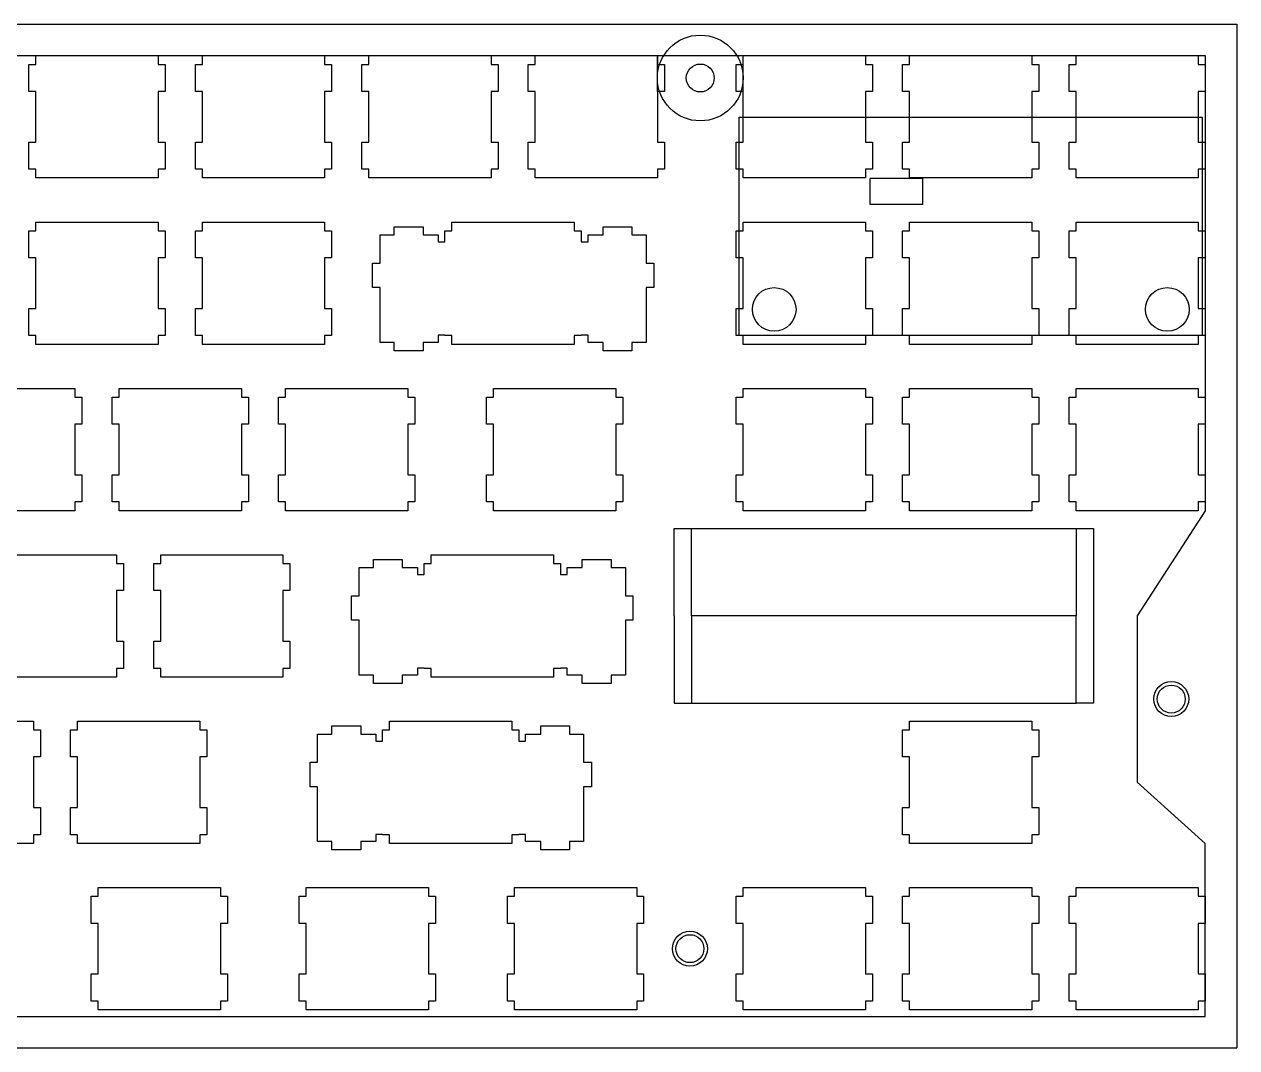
# Model space of a CAD drawing. Extents: x -658 to 1358, y -381 to 599.
# Drawn here: x 1007.2 to 1146, y 0.9 to 118.1 of the extents above; entities that cross this region are included whole.
import ezdxf

# ---------------------------------------------------------------- set-up
doc = ezdxf.new("R2010")
doc.units = 0
doc.header["$MEASUREMENT"] = 0

msp = doc.modelspace()

# ---------------------------------------------------------------- linework, layer by layer
at = {"linetype": 'Continuous'}
for p, q in [((794.59, 118.14), (1146, 118.14)), ((1146, 118.14), (1146, 0.93)), ((798.19, 114.54), (1142.4, 114.54)), ((1079.69, 110.43), (1079.69, 114.54)), ((1142.4, 114.54), (1142.4, 62.43)), ((1089.5, 110.43), (1089.5, 113.53)), ((1089.05, 107.48), (1142.05, 107.48)), ((1089.05, 82.48), (1089.05, 107.48)), ((1142.05, 107.48), (1142.05, 82.48)), ((1110.05, 100.48), (1104.05, 100.48)), ((1104.05, 97.48), (1104.05, 100.48)), ((1110.05, 97.48), (1110.05, 100.48)), ((1110.05, 97.48), (1104.05, 97.48)), ((1142.05, 82.48), (1089.05, 82.48)), ((1142.4, 62.43), (1134.6, 50.38)), ((1081.6, 50.38), (1081.6, 60.38)), ((1081.6, 60.38), (1083.6, 60.38)), ((1083.6, 60.38), (1127.6, 60.38)), ((1083.6, 50.38), (1083.6, 60.38)), ((1127.6, 60.38), (1127.6, 50.38)), ((1127.6, 60.38), (1129.6, 60.38)), ((1129.6, 60.38), (1129.6, 40.38)), ((1081.6, 50.38), (1081.6, 40.38)), ((1083.6, 50.38), (1083.6, 40.38)), ((1127.6, 50.38), (1083.6, 50.38)), ((1127.6, 40.38), (1127.6, 50.38)), ((1134.6, 50.38), (1134.6, 31.33)), ((1081.6, 40.38), (1083.6, 40.38)), ((1083.6, 40.38), (1127.6, 40.38)), ((1129.6, 40.38), (1127.6, 40.38)), ((1134.6, 31.33), (1142.4, 24.33)), ((1142.4, 4.53), (1142.4, 24.33)), ((979.08, 4.53), (1142.4, 4.53)), ((905.76, 0.94), (1146, 0.94))]:
    msp.add_line(p, q, dxfattribs=at)
at = {"color": 0}
for p, q in [((1008.54, 113.53), (1008.54, 114.54)), ((1008.54, 114.54), (1022.54, 114.54)), ((1022.54, 114.54), (1022.54, 113.53)), ((1027.59, 113.53), (1027.59, 114.54)), ((1027.59, 114.54), (1041.59, 114.54)), ((1041.59, 114.54), (1041.59, 113.53)), ((1046.64, 113.53), (1046.64, 114.54)), ((1046.64, 114.54), (1060.64, 114.54)), ((1060.64, 114.54), (1060.64, 113.53)), ((1065.69, 113.53), (1065.69, 114.54)), ((1065.69, 114.54), (1079.69, 114.54)), ((1079.69, 114.54), (1079.69, 113.53)), ((1089.5, 113.53), (1089.5, 114.54)), ((1089.5, 114.54), (1103.5, 114.54)), ((1103.5, 114.54), (1103.5, 113.53)), ((1108.55, 113.53), (1108.55, 114.54)), ((1108.55, 114.54), (1122.55, 114.54)), ((1122.55, 114.54), (1122.55, 113.53)), ((1127.6, 113.53), (1127.6, 114.54)), ((1127.6, 114.54), (1141.6, 114.54)), ((1141.6, 114.54), (1141.6, 113.53)), ((1007.74, 110.43), (1007.74, 113.53)), ((1007.74, 113.53), (1008.54, 113.53)), ((1022.54, 113.53), (1023.34, 113.53)), ((1023.34, 113.53), (1023.34, 110.43)), ((1026.79, 110.43), (1026.79, 113.53)), ((1026.79, 113.53), (1027.59, 113.53)), ((1041.59, 113.53), (1042.39, 113.53)), ((1042.39, 113.53), (1042.39, 110.43)), ((1045.84, 110.43), (1045.84, 113.53)), ((1045.84, 113.53), (1046.64, 113.53)), ((1060.64, 113.53), (1061.44, 113.53)), ((1061.44, 113.53), (1061.44, 110.43)), ((1064.89, 110.43), (1064.89, 113.53)), ((1064.89, 113.53), (1065.69, 113.53)), ((1079.69, 113.53), (1080.49, 113.53)), ((1080.49, 113.53), (1080.49, 110.43)), ((1088.7, 110.43), (1088.7, 113.53)), ((1088.7, 113.53), (1089.5, 113.53)), ((1103.5, 113.53), (1104.3, 113.53)), ((1104.3, 113.53), (1104.3, 110.43)), ((1107.75, 110.43), (1107.75, 113.53)), ((1107.75, 113.53), (1108.55, 113.53)), ((1122.55, 113.53), (1123.35, 113.53)), ((1123.35, 113.53), (1123.35, 110.43)), ((1126.8, 110.43), (1126.8, 113.53)), ((1126.8, 113.53), (1127.6, 113.53)), ((1141.6, 113.53), (1142.4, 113.53)), ((1142.4, 113.53), (1142.4, 110.43)), ((1008.54, 110.43), (1007.74, 110.43)), ((1008.54, 104.64), (1008.54, 110.43)), ((1023.34, 110.43), (1022.54, 110.43)), ((1022.54, 110.43), (1022.54, 104.64)), ((1027.59, 110.43), (1026.79, 110.43)), ((1027.59, 104.64), (1027.59, 110.43)), ((1042.39, 110.43), (1041.59, 110.43)), ((1041.59, 110.43), (1041.59, 104.64)), ((1046.64, 110.43), (1045.84, 110.43)), ((1046.64, 104.64), (1046.64, 110.43)), ((1061.44, 110.43), (1060.64, 110.43)), ((1060.64, 110.43), (1060.64, 104.64)), ((1065.69, 110.43), (1064.89, 110.43)), ((1065.69, 104.64), (1065.69, 110.43)), ((1080.49, 110.43), (1079.69, 110.43)), ((1079.69, 110.43), (1079.69, 104.64)), ((1089.5, 110.43), (1088.7, 110.43)), ((1089.5, 104.64), (1089.5, 110.43)), ((1104.3, 110.43), (1103.5, 110.43)), ((1103.5, 110.43), (1103.5, 104.64)), ((1108.55, 110.43), (1107.75, 110.43)), ((1108.55, 104.64), (1108.55, 110.43)), ((1123.35, 110.43), (1122.55, 110.43)), ((1122.55, 110.43), (1122.55, 104.64)), ((1127.6, 110.43), (1126.8, 110.43)), ((1127.6, 104.64), (1127.6, 110.43)), ((1142.4, 110.43), (1141.6, 110.43)), ((1141.6, 110.43), (1141.6, 104.64)), ((1007.74, 101.53), (1007.74, 104.64)), ((1007.74, 104.64), (1008.54, 104.64)), ((1022.54, 104.64), (1023.34, 104.64)), ((1023.34, 104.64), (1023.34, 101.53)), ((1026.79, 101.53), (1026.79, 104.64)), ((1026.79, 104.64), (1027.59, 104.64)), ((1041.59, 104.64), (1042.39, 104.64)), ((1042.39, 104.64), (1042.39, 101.53)), ((1045.84, 101.53), (1045.84, 104.64)), ((1045.84, 104.64), (1046.64, 104.64)), ((1060.64, 104.64), (1061.44, 104.64)), ((1061.44, 104.64), (1061.44, 101.53)), ((1064.89, 101.53), (1064.89, 104.64)), ((1064.89, 104.64), (1065.69, 104.64)), ((1079.69, 104.64), (1080.49, 104.64)), ((1080.49, 104.64), (1080.49, 101.53)), ((1088.7, 101.53), (1088.7, 104.64)), ((1088.7, 104.64), (1089.5, 104.64)), ((1103.5, 104.64), (1104.3, 104.64)), ((1104.3, 104.64), (1104.3, 101.53)), ((1107.75, 101.53), (1107.75, 104.64)), ((1107.75, 104.64), (1108.55, 104.64)), ((1122.55, 104.64), (1123.35, 104.64)), ((1123.35, 104.64), (1123.35, 101.53)), ((1126.8, 101.53), (1126.8, 104.64)), ((1126.8, 104.64), (1127.6, 104.64)), ((1141.6, 104.64), (1142.4, 104.64)), ((1142.4, 104.64), (1142.4, 101.53)), ((1008.54, 101.53), (1007.74, 101.53)), ((1008.54, 100.53), (1008.54, 101.53)), ((1022.54, 101.53), (1022.54, 100.53)), ((1023.34, 101.53), (1022.54, 101.53)), ((1027.59, 101.53), (1026.79, 101.53)), ((1027.59, 100.53), (1027.59, 101.53)), ((1041.59, 101.53), (1041.59, 100.53)), ((1042.39, 101.53), (1041.59, 101.53)), ((1046.64, 101.53), (1045.84, 101.53)), ((1046.64, 100.53), (1046.64, 101.53)), ((1060.64, 101.53), (1060.64, 100.53)), ((1061.44, 101.53), (1060.64, 101.53)), ((1065.69, 101.53), (1064.89, 101.53)), ((1065.69, 100.53), (1065.69, 101.53)), ((1079.69, 101.53), (1079.69, 100.53)), ((1080.49, 101.53), (1079.69, 101.53)), ((1089.5, 101.53), (1088.7, 101.53)), ((1089.5, 100.53), (1089.5, 101.53)), ((1103.5, 101.53), (1103.5, 100.53)), ((1104.3, 101.53), (1103.5, 101.53)), ((1108.55, 101.53), (1107.75, 101.53)), ((1108.55, 100.53), (1108.55, 101.53)), ((1122.55, 101.53), (1122.55, 100.53)), ((1123.35, 101.53), (1122.55, 101.53)), ((1127.6, 101.53), (1126.8, 101.53)), ((1127.6, 100.53), (1127.6, 101.53)), ((1141.6, 101.53), (1141.6, 100.53)), ((1142.4, 101.53), (1141.6, 101.53)), ((1022.54, 100.53), (1008.54, 100.53)), ((1041.59, 100.53), (1027.59, 100.53)), ((1060.64, 100.53), (1046.64, 100.53)), ((1079.69, 100.53), (1065.69, 100.53)), ((1103.5, 100.53), (1089.5, 100.53)), ((1122.55, 100.53), (1108.55, 100.53)), ((1141.6, 100.53), (1127.6, 100.53)), ((1007.74, 91.38), (1007.74, 94.48)), ((1007.74, 94.48), (1008.54, 94.48)), ((1008.54, 94.48), (1008.54, 95.49)), ((1008.54, 95.49), (1022.54, 95.49)), ((1022.54, 95.49), (1022.54, 94.48)), ((1022.54, 94.48), (1023.34, 94.48)), ((1023.34, 94.48), (1023.34, 91.38)), ((1026.79, 91.38), (1026.79, 94.48)), ((1026.79, 94.48), (1027.59, 94.48)), ((1027.59, 94.48), (1027.59, 95.49)), ((1027.59, 95.49), (1041.59, 95.49)), ((1041.59, 95.49), (1041.59, 94.48)), ((1041.59, 94.48), (1042.39, 94.48)), ((1042.39, 94.48), (1042.39, 91.38)), ((1049.56, 94.01), (1049.56, 94.94)), ((1049.56, 94.94), (1052.86, 94.94)), ((1052.86, 94.94), (1052.86, 94.01)), ((1055.36, 93.21), (1055.36, 94.48)), ((1055.36, 94.48), (1056.16, 94.48)), ((1056.16, 94.48), (1056.16, 95.49)), ((1056.16, 95.49), (1070.16, 95.49)), ((1070.16, 95.49), (1070.16, 94.48)), ((1070.16, 94.48), (1070.96, 94.48)), ((1070.96, 94.48), (1070.96, 93.21)), ((1073.46, 94.01), (1073.46, 94.94)), ((1073.46, 94.94), (1076.76, 94.94)), ((1076.76, 94.94), (1076.76, 94.01)), ((1088.7, 91.38), (1088.7, 94.48)), ((1088.7, 94.48), (1089.5, 94.48)), ((1089.5, 94.48), (1089.5, 95.49)), ((1089.5, 95.49), (1103.5, 95.49)), ((1103.5, 95.49), (1103.5, 94.48)), ((1103.5, 94.48), (1104.3, 94.48)), ((1104.3, 94.48), (1104.3, 91.38)), ((1107.75, 91.38), (1107.75, 94.48)), ((1107.75, 94.48), (1108.55, 94.48)), ((1108.55, 94.48), (1108.55, 95.49)), ((1108.55, 95.49), (1122.55, 95.49)), ((1122.55, 95.49), (1122.55, 94.48)), ((1122.55, 94.48), (1123.35, 94.48)), ((1123.35, 94.48), (1123.35, 91.38)), ((1126.8, 91.38), (1126.8, 94.48)), ((1126.8, 94.48), (1127.6, 94.48)), ((1127.6, 94.48), (1127.6, 95.49)), ((1127.6, 95.49), (1141.6, 95.49)), ((1141.6, 95.49), (1141.6, 94.48)), ((1141.6, 94.48), (1142.4, 94.48)), ((1142.4, 94.48), (1142.4, 91.38)), ((1047.94, 90.78), (1047.94, 94.01)), ((1047.94, 94.01), (1049.56, 94.01)), ((1052.86, 94.01), (1054.59, 94.01)), ((1054.59, 94.01), (1054.59, 93.21)), ((1054.59, 93.21), (1055.36, 93.21)), ((1070.96, 93.21), (1071.74, 93.21)), ((1071.74, 93.21), (1071.74, 94.01)), ((1071.74, 94.01), (1073.46, 94.01)), ((1076.76, 94.01), (1078.39, 94.01)), ((1078.39, 94.01), (1078.39, 90.78)), ((1008.54, 91.38), (1007.74, 91.38)), ((1008.54, 85.59), (1008.54, 91.38)), ((1023.34, 91.38), (1022.54, 91.38)), ((1022.54, 91.38), (1022.54, 85.59)), ((1027.59, 91.38), (1026.79, 91.38)), ((1027.59, 85.59), (1027.59, 91.38)), ((1042.39, 91.38), (1041.59, 91.38)), ((1041.59, 91.38), (1041.59, 85.59)), ((1047.06, 87.98), (1047.06, 90.78)), ((1047.06, 90.78), (1047.94, 90.78)), ((1078.39, 90.78), (1079.26, 90.78)), ((1079.26, 90.78), (1079.26, 87.98)), ((1089.5, 91.38), (1088.7, 91.38)), ((1089.5, 85.59), (1089.5, 91.38)), ((1104.3, 91.38), (1103.5, 91.38)), ((1103.5, 91.38), (1103.5, 85.59)), ((1108.55, 91.38), (1107.75, 91.38)), ((1108.55, 85.59), (1108.55, 91.38)), ((1123.35, 91.38), (1122.55, 91.38)), ((1122.55, 91.38), (1122.55, 85.59)), ((1127.6, 91.38), (1126.8, 91.38)), ((1127.6, 85.59), (1127.6, 91.38)), ((1142.4, 91.38), (1141.6, 91.38)), ((1141.6, 91.38), (1141.6, 85.59)), ((1047.94, 87.98), (1047.06, 87.98)), ((1047.94, 81.71), (1047.94, 87.98)), ((1078.39, 87.98), (1078.39, 81.71)), ((1079.26, 87.98), (1078.39, 87.98)), ((1007.74, 82.48), (1007.74, 85.59)), ((1007.74, 85.59), (1008.54, 85.59)), ((1022.54, 85.59), (1023.34, 85.59)), ((1023.34, 85.59), (1023.34, 82.48)), ((1026.79, 82.48), (1026.79, 85.59)), ((1026.79, 85.59), (1027.59, 85.59)), ((1041.59, 85.59), (1042.39, 85.59)), ((1042.39, 85.59), (1042.39, 82.48)), ((1088.7, 82.48), (1088.7, 85.59)), ((1088.7, 85.59), (1089.5, 85.59)), ((1103.5, 85.59), (1104.3, 85.59)), ((1104.3, 85.59), (1104.3, 82.48)), ((1107.75, 82.48), (1107.75, 85.59)), ((1107.75, 85.59), (1108.55, 85.59)), ((1122.55, 85.59), (1123.35, 85.59)), ((1123.35, 85.59), (1123.35, 82.48)), ((1126.8, 82.48), (1126.8, 85.59)), ((1126.8, 85.59), (1127.6, 85.59)), ((1141.6, 85.59), (1142.4, 85.59)), ((1142.4, 85.59), (1142.4, 82.48)), ((1008.54, 82.48), (1007.74, 82.48)), ((1008.54, 81.48), (1008.54, 82.48)), ((1022.54, 82.48), (1022.54, 81.48)), ((1023.34, 82.48), (1022.54, 82.48)), ((1027.59, 82.48), (1026.79, 82.48)), ((1027.59, 81.48), (1027.59, 82.48)), ((1041.59, 82.48), (1041.59, 81.48)), ((1042.39, 82.48), (1041.59, 82.48)), ((1055.36, 82.52), (1054.59, 82.52)), ((1054.59, 82.52), (1054.59, 81.71)), ((1055.36, 82.48), (1055.36, 82.52)), ((1056.16, 82.48), (1055.36, 82.48)), ((1056.16, 81.48), (1056.16, 82.48)), ((1070.96, 82.48), (1070.16, 82.48)), ((1070.16, 82.48), (1070.16, 81.48)), ((1071.74, 82.52), (1070.96, 82.52)), ((1070.96, 82.52), (1070.96, 82.48)), ((1071.74, 81.71), (1071.74, 82.52)), ((1089.5, 82.48), (1088.7, 82.48)), ((1089.5, 81.48), (1089.5, 82.48)), ((1103.5, 82.48), (1103.5, 81.48)), ((1104.3, 82.48), (1103.5, 82.48)), ((1108.55, 82.48), (1107.75, 82.48)), ((1108.55, 81.48), (1108.55, 82.48)), ((1122.55, 82.48), (1122.55, 81.48)), ((1123.35, 82.48), (1122.55, 82.48)), ((1127.6, 82.48), (1126.8, 82.48)), ((1127.6, 81.48), (1127.6, 82.48)), ((1141.6, 82.48), (1141.6, 81.48)), ((1142.4, 82.48), (1141.6, 82.48)), ((1022.54, 81.48), (1008.54, 81.48)), ((1041.59, 81.48), (1027.59, 81.48)), ((1049.56, 81.71), (1047.94, 81.71)), ((1049.56, 80.73), (1049.56, 81.71)), ((1052.86, 80.73), (1049.56, 80.73)), ((1054.59, 81.71), (1052.86, 81.71)), ((1052.86, 81.71), (1052.86, 80.73)), ((1070.16, 81.48), (1056.16, 81.48)), ((1073.46, 81.71), (1071.74, 81.71)), ((1073.46, 80.73), (1073.46, 81.71)), ((1076.76, 80.73), (1073.46, 80.73)), ((1078.39, 81.71), (1076.76, 81.71)), ((1076.76, 81.71), (1076.76, 80.73)), ((1103.5, 81.48), (1089.5, 81.48)), ((1122.55, 81.48), (1108.55, 81.48)), ((1141.6, 81.48), (1127.6, 81.48)), ((999.01, 76.44), (1013.01, 76.44)), ((1013.01, 76.44), (1013.01, 75.43)), ((1018.06, 75.43), (1018.06, 76.44)), ((1018.06, 76.44), (1032.06, 76.44)), ((1032.06, 76.44), (1032.06, 75.43)), ((1037.11, 75.43), (1037.11, 76.44)), ((1037.11, 76.44), (1051.11, 76.44)), ((1051.11, 76.44), (1051.11, 75.43)), ((1060.92, 75.43), (1060.92, 76.44)), ((1060.92, 76.44), (1074.92, 76.44)), ((1074.92, 76.44), (1074.92, 75.43)), ((1089.5, 75.43), (1089.5, 76.44)), ((1089.5, 76.44), (1103.5, 76.44)), ((1103.5, 76.44), (1103.5, 75.43)), ((1108.55, 75.43), (1108.55, 76.44)), ((1108.55, 76.44), (1122.55, 76.44)), ((1122.55, 76.44), (1122.55, 75.43)), ((1127.6, 75.43), (1127.6, 76.44)), ((1127.6, 76.44), (1141.6, 76.44)), ((1141.6, 76.44), (1141.6, 75.43)), ((1013.01, 75.43), (1013.81, 75.43)), ((1013.81, 75.43), (1013.81, 72.33)), ((1017.26, 72.33), (1017.26, 75.43)), ((1017.26, 75.43), (1018.06, 75.43)), ((1032.06, 75.43), (1032.86, 75.43)), ((1032.86, 75.43), (1032.86, 72.33)), ((1036.31, 72.33), (1036.31, 75.43)), ((1036.31, 75.43), (1037.11, 75.43)), ((1051.11, 75.43), (1051.91, 75.43)), ((1051.91, 75.43), (1051.91, 72.33)), ((1060.12, 72.33), (1060.12, 75.43)), ((1060.12, 75.43), (1060.92, 75.43)), ((1074.92, 75.43), (1075.72, 75.43)), ((1075.72, 75.43), (1075.72, 72.33)), ((1088.7, 72.33), (1088.7, 75.43)), ((1088.7, 75.43), (1089.5, 75.43)), ((1103.5, 75.43), (1104.3, 75.43)), ((1104.3, 75.43), (1104.3, 72.33)), ((1107.75, 72.33), (1107.75, 75.43)), ((1107.75, 75.43), (1108.55, 75.43)), ((1122.55, 75.43), (1123.35, 75.43)), ((1123.35, 75.43), (1123.35, 72.33)), ((1126.8, 72.33), (1126.8, 75.43)), ((1126.8, 75.43), (1127.6, 75.43)), ((1141.6, 75.43), (1142.4, 75.43)), ((1142.4, 75.43), (1142.4, 72.33)), ((1013.81, 72.33), (1013.01, 72.33)), ((1013.01, 72.33), (1013.01, 66.54)), ((1018.06, 72.33), (1017.26, 72.33)), ((1018.06, 66.54), (1018.06, 72.33)), ((1032.86, 72.33), (1032.06, 72.33)), ((1032.06, 72.33), (1032.06, 66.54)), ((1037.11, 72.33), (1036.31, 72.33)), ((1037.11, 66.54), (1037.11, 72.33)), ((1051.91, 72.33), (1051.11, 72.33)), ((1051.11, 72.33), (1051.11, 66.54)), ((1060.92, 72.33), (1060.12, 72.33)), ((1060.92, 66.54), (1060.92, 72.33)), ((1075.72, 72.33), (1074.92, 72.33)), ((1074.92, 72.33), (1074.92, 66.54)), ((1089.5, 72.33), (1088.7, 72.33)), ((1089.5, 66.54), (1089.5, 72.33)), ((1104.3, 72.33), (1103.5, 72.33)), ((1103.5, 72.33), (1103.5, 66.54)), ((1108.55, 72.33), (1107.75, 72.33)), ((1108.55, 66.54), (1108.55, 72.33)), ((1123.35, 72.33), (1122.55, 72.33)), ((1122.55, 72.33), (1122.55, 66.54)), ((1127.6, 72.33), (1126.8, 72.33)), ((1127.6, 66.54), (1127.6, 72.33)), ((1142.4, 72.33), (1141.6, 72.33)), ((1141.6, 72.33), (1141.6, 66.54)), ((1013.01, 66.54), (1013.81, 66.54)), ((1013.81, 66.54), (1013.81, 63.43)), ((1017.26, 63.43), (1017.26, 66.54)), ((1017.26, 66.54), (1018.06, 66.54)), ((1032.06, 66.54), (1032.86, 66.54)), ((1032.86, 66.54), (1032.86, 63.43)), ((1036.31, 63.43), (1036.31, 66.54)), ((1036.31, 66.54), (1037.11, 66.54)), ((1051.11, 66.54), (1051.91, 66.54)), ((1051.91, 66.54), (1051.91, 63.43)), ((1060.12, 63.43), (1060.12, 66.54)), ((1060.12, 66.54), (1060.92, 66.54)), ((1074.92, 66.54), (1075.72, 66.54)), ((1075.72, 66.54), (1075.72, 63.43)), ((1088.7, 63.43), (1088.7, 66.54)), ((1088.7, 66.54), (1089.5, 66.54)), ((1103.5, 66.54), (1104.3, 66.54)), ((1104.3, 66.54), (1104.3, 63.43)), ((1107.75, 63.43), (1107.75, 66.54)), ((1107.75, 66.54), (1108.55, 66.54)), ((1122.55, 66.54), (1123.35, 66.54)), ((1123.35, 66.54), (1123.35, 63.43)), ((1126.8, 63.43), (1126.8, 66.54)), ((1126.8, 66.54), (1127.6, 66.54)), ((1141.6, 66.54), (1142.4, 66.54)), ((1142.4, 66.54), (1142.4, 63.43)), ((1013.01, 63.43), (1013.01, 62.43)), ((1013.81, 63.43), (1013.01, 63.43)), ((1018.06, 63.43), (1017.26, 63.43)), ((1018.06, 62.43), (1018.06, 63.43)), ((1032.06, 63.43), (1032.06, 62.43)), ((1032.86, 63.43), (1032.06, 63.43)), ((1037.11, 63.43), (1036.31, 63.43)), ((1037.11, 62.43), (1037.11, 63.43)), ((1051.11, 63.43), (1051.11, 62.43)), ((1051.91, 63.43), (1051.11, 63.43)), ((1060.92, 63.43), (1060.12, 63.43)), ((1060.92, 62.43), (1060.92, 63.43)), ((1074.92, 63.43), (1074.92, 62.43)), ((1075.72, 63.43), (1074.92, 63.43)), ((1089.5, 63.43), (1088.7, 63.43)), ((1089.5, 62.43), (1089.5, 63.43)), ((1103.5, 63.43), (1103.5, 62.43)), ((1104.3, 63.43), (1103.5, 63.43)), ((1108.55, 63.43), (1107.75, 63.43)), ((1108.55, 62.43), (1108.55, 63.43)), ((1122.55, 63.43), (1122.55, 62.43)), ((1123.35, 63.43), (1122.55, 63.43)), ((1127.6, 63.43), (1126.8, 63.43)), ((1127.6, 62.43), (1127.6, 63.43)), ((1141.6, 63.43), (1141.6, 62.43)), ((1142.4, 63.43), (1141.6, 63.43)), ((1013.01, 62.43), (999.01, 62.43)), ((1032.06, 62.43), (1018.06, 62.43)), ((1051.11, 62.43), (1037.11, 62.43)), ((1074.92, 62.43), (1060.92, 62.43)), ((1103.5, 62.43), (1089.5, 62.43)), ((1122.55, 62.43), (1108.55, 62.43)), ((1141.6, 62.43), (1127.6, 62.43)), ((1003.77, 57.39), (1017.77, 57.39)), ((1017.77, 57.39), (1017.77, 56.38)), ((1022.82, 56.38), (1022.82, 57.39)), ((1022.82, 57.39), (1036.82, 57.39)), ((1036.82, 57.39), (1036.82, 56.38)), ((1053.78, 56.38), (1053.78, 57.39)), ((1053.78, 57.39), (1067.78, 57.39)), ((1067.78, 57.39), (1067.78, 56.38)), ((1017.77, 56.38), (1018.57, 56.38)), ((1018.57, 56.38), (1018.57, 53.28)), ((1022.02, 53.28), (1022.02, 56.38)), ((1022.02, 56.38), (1022.82, 56.38)), ((1036.82, 56.38), (1037.62, 56.38)), ((1037.62, 56.38), (1037.62, 53.28)), ((1045.56, 52.68), (1045.56, 55.91)), ((1045.56, 55.91), (1047.18, 55.91)), ((1047.18, 55.91), (1047.18, 56.84)), ((1047.18, 56.84), (1050.48, 56.84)), ((1050.48, 56.84), (1050.48, 55.91)), ((1050.48, 55.91), (1052.21, 55.91)), ((1052.21, 55.91), (1052.21, 55.11)), ((1052.98, 55.11), (1052.98, 56.38)), ((1052.98, 56.38), (1053.78, 56.38)), ((1067.78, 56.38), (1068.58, 56.38)), ((1068.58, 56.38), (1068.58, 55.11)), ((1069.36, 55.11), (1069.36, 55.91)), ((1069.36, 55.91), (1071.08, 55.91)), ((1071.08, 55.91), (1071.08, 56.84)), ((1071.08, 56.84), (1074.38, 56.84)), ((1074.38, 56.84), (1074.38, 55.91)), ((1074.38, 55.91), (1076.01, 55.91)), ((1076.01, 55.91), (1076.01, 52.68)), ((1052.21, 55.11), (1052.98, 55.11)), ((1068.58, 55.11), (1069.36, 55.11)), ((1018.57, 53.28), (1017.77, 53.28)), ((1017.77, 53.28), (1017.77, 47.49)), ((1022.82, 53.28), (1022.02, 53.28)), ((1022.82, 47.49), (1022.82, 53.28)), ((1037.62, 53.28), (1036.82, 53.28)), ((1036.82, 53.28), (1036.82, 47.49)), ((1044.68, 49.88), (1044.68, 52.68)), ((1044.68, 52.68), (1045.56, 52.68)), ((1076.01, 52.68), (1076.88, 52.68)), ((1076.88, 52.68), (1076.88, 49.88)), ((1045.56, 49.88), (1044.68, 49.88)), ((1045.56, 43.61), (1045.56, 49.88)), ((1076.01, 49.88), (1076.01, 43.61)), ((1076.88, 49.88), (1076.01, 49.88)), ((1017.77, 47.49), (1018.57, 47.49)), ((1018.57, 47.49), (1018.57, 44.38)), ((1022.02, 44.38), (1022.02, 47.49)), ((1022.02, 47.49), (1022.82, 47.49)), ((1036.82, 47.49), (1037.62, 47.49)), ((1037.62, 47.49), (1037.62, 44.38)), ((1017.77, 43.38), (1003.77, 43.38)), ((1017.77, 44.38), (1017.77, 43.38)), ((1018.57, 44.38), (1017.77, 44.38)), ((1022.82, 44.38), (1022.02, 44.38)), ((1022.82, 43.38), (1022.82, 44.38)), ((1036.82, 43.38), (1022.82, 43.38)), ((1036.82, 44.38), (1036.82, 43.38)), ((1037.62, 44.38), (1036.82, 44.38)), ((1047.18, 43.61), (1045.56, 43.61)), ((1047.18, 42.63), (1047.18, 43.61)), ((1052.21, 43.61), (1050.48, 43.61)), ((1050.48, 43.61), (1050.48, 42.63)), ((1052.98, 44.42), (1052.21, 44.42)), ((1052.21, 44.42), (1052.21, 43.61)), ((1052.98, 44.38), (1052.98, 44.42)), ((1053.78, 44.38), (1052.98, 44.38)), ((1053.78, 43.38), (1053.78, 44.38)), ((1067.78, 43.38), (1053.78, 43.38)), ((1068.58, 44.38), (1067.78, 44.38)), ((1067.78, 44.38), (1067.78, 43.38)), ((1069.36, 44.42), (1068.58, 44.42)), ((1068.58, 44.42), (1068.58, 44.38)), ((1069.36, 43.61), (1069.36, 44.42)), ((1071.08, 43.61), (1069.36, 43.61)), ((1071.08, 42.63), (1071.08, 43.61)), ((1076.01, 43.61), (1074.38, 43.61)), ((1074.38, 43.61), (1074.38, 42.63)), ((1050.48, 42.63), (1047.18, 42.63)), ((1074.38, 42.63), (1071.08, 42.63)), ((994.25, 38.34), (1008.25, 38.34)), ((1008.25, 38.34), (1008.25, 37.33)), ((1013.3, 37.33), (1013.3, 38.34)), ((1013.3, 38.34), (1027.3, 38.34)), ((1027.3, 38.34), (1027.3, 37.33)), ((1042.42, 36.86), (1042.42, 37.79)), ((1042.42, 37.79), (1045.72, 37.79)), ((1045.72, 37.79), (1045.72, 36.86)), ((1049.02, 37.33), (1049.02, 38.34)), ((1049.02, 38.34), (1063.02, 38.34)), ((1063.02, 38.34), (1063.02, 37.33)), ((1066.32, 36.86), (1066.32, 37.79)), ((1066.32, 37.79), (1069.62, 37.79)), ((1069.62, 37.79), (1069.62, 36.86)), ((1108.55, 37.33), (1108.55, 38.34)), ((1108.55, 38.34), (1122.55, 38.34)), ((1122.55, 38.34), (1122.55, 37.33)), ((1008.25, 37.33), (1009.05, 37.33)), ((1009.05, 37.33), (1009.05, 34.23)), ((1012.5, 34.23), (1012.5, 37.33)), ((1012.5, 37.33), (1013.3, 37.33)), ((1027.3, 37.33), (1028.1, 37.33)), ((1028.1, 37.33), (1028.1, 34.23)), ((1040.79, 33.63), (1040.79, 36.86)), ((1040.79, 36.86), (1042.42, 36.86)), ((1045.72, 36.86), (1047.44, 36.86)), ((1047.44, 36.86), (1047.44, 36.06)), ((1048.22, 36.06), (1048.22, 37.33)), ((1048.22, 37.33), (1049.02, 37.33)), ((1063.02, 37.33), (1063.82, 37.33)), ((1063.82, 37.33), (1063.82, 36.06)), ((1064.59, 36.06), (1064.59, 36.86)), ((1064.59, 36.86), (1066.32, 36.86)), ((1069.62, 36.86), (1071.24, 36.86)), ((1071.24, 36.86), (1071.24, 33.63)), ((1107.75, 34.23), (1107.75, 37.33)), ((1107.75, 37.33), (1108.55, 37.33)), ((1122.55, 37.33), (1123.35, 37.33)), ((1123.35, 37.33), (1123.35, 34.23)), ((1047.44, 36.06), (1048.22, 36.06)), ((1063.82, 36.06), (1064.59, 36.06)), ((1009.05, 34.23), (1008.25, 34.23)), ((1008.25, 34.23), (1008.25, 28.44)), ((1013.3, 34.23), (1012.5, 34.23)), ((1013.3, 28.44), (1013.3, 34.23)), ((1028.1, 34.23), (1027.3, 34.23)), ((1027.3, 34.23), (1027.3, 28.44)), ((1039.92, 30.83), (1039.92, 33.63)), ((1039.92, 33.63), (1040.79, 33.63)), ((1071.24, 33.63), (1072.12, 33.63)), ((1072.12, 33.63), (1072.12, 30.83)), ((1108.55, 34.23), (1107.75, 34.23)), ((1108.55, 28.44), (1108.55, 34.23)), ((1123.35, 34.23), (1122.55, 34.23)), ((1122.55, 34.23), (1122.55, 28.44)), ((1040.79, 30.83), (1039.92, 30.83)), ((1040.79, 24.56), (1040.79, 30.83)), ((1071.24, 30.83), (1071.24, 24.56)), ((1072.12, 30.83), (1071.24, 30.83)), ((1008.25, 28.44), (1009.05, 28.44)), ((1009.05, 28.44), (1009.05, 25.33)), ((1012.5, 25.33), (1012.5, 28.44)), ((1012.5, 28.44), (1013.3, 28.44)), ((1027.3, 28.44), (1028.1, 28.44)), ((1028.1, 28.44), (1028.1, 25.33)), ((1107.75, 25.33), (1107.75, 28.44)), ((1107.75, 28.44), (1108.55, 28.44)), ((1122.55, 28.44), (1123.35, 28.44)), ((1123.35, 28.44), (1123.35, 25.33)), ((1008.25, 25.33), (1008.25, 24.33)), ((1009.05, 25.33), (1008.25, 25.33)), ((1013.3, 25.33), (1012.5, 25.33)), ((1013.3, 24.33), (1013.3, 25.33)), ((1027.3, 25.33), (1027.3, 24.33)), ((1028.1, 25.33), (1027.3, 25.33)), ((1048.22, 25.37), (1047.44, 25.37)), ((1047.44, 25.37), (1047.44, 24.56)), ((1048.22, 25.33), (1048.22, 25.37)), ((1049.02, 25.33), (1048.22, 25.33)), ((1049.02, 24.33), (1049.02, 25.33)), ((1063.82, 25.33), (1063.02, 25.33)), ((1063.02, 25.33), (1063.02, 24.33)), ((1064.59, 25.37), (1063.82, 25.37)), ((1063.82, 25.37), (1063.82, 25.33)), ((1064.59, 24.56), (1064.59, 25.37)), ((1108.55, 25.33), (1107.75, 25.33)), ((1108.55, 24.33), (1108.55, 25.33)), ((1122.55, 25.33), (1122.55, 24.33)), ((1123.35, 25.33), (1122.55, 25.33)), ((1008.25, 24.33), (994.25, 24.33)), ((1027.3, 24.33), (1013.3, 24.33)), ((1042.42, 24.56), (1040.79, 24.56)), ((1042.42, 23.58), (1042.42, 24.56)), ((1047.44, 24.56), (1045.72, 24.56)), ((1045.72, 24.56), (1045.72, 23.58)), ((1063.02, 24.33), (1049.02, 24.33)), ((1066.32, 24.56), (1064.59, 24.56)), ((1066.32, 23.58), (1066.32, 24.56)), ((1071.24, 24.56), (1069.62, 24.56)), ((1069.62, 24.56), (1069.62, 23.58)), ((1122.55, 24.33), (1108.55, 24.33)), ((1045.72, 23.58), (1042.42, 23.58)), ((1069.62, 23.58), (1066.32, 23.58)), ((1014.88, 15.18), (1014.88, 18.28)), ((1014.88, 18.28), (1015.68, 18.28)), ((1015.68, 18.28), (1015.68, 19.29)), ((1015.68, 19.29), (1029.68, 19.29)), ((1029.68, 19.29), (1029.68, 18.28)), ((1029.68, 18.28), (1030.48, 18.28)), ((1030.48, 18.28), (1030.48, 15.18)), ((1038.69, 15.18), (1038.69, 18.28)), ((1038.69, 18.28), (1039.49, 18.28)), ((1039.49, 18.28), (1039.49, 19.29)), ((1039.49, 19.29), (1053.49, 19.29)), ((1053.49, 19.29), (1053.49, 18.28)), ((1053.49, 18.28), (1054.29, 18.28)), ((1054.29, 18.28), (1054.29, 15.18)), ((1062.51, 15.18), (1062.51, 18.28)), ((1062.51, 18.28), (1063.31, 18.28)), ((1063.31, 18.28), (1063.31, 19.29)), ((1063.31, 19.29), (1077.31, 19.29)), ((1077.31, 19.29), (1077.31, 18.28)), ((1077.31, 18.28), (1078.1, 18.28)), ((1078.1, 18.28), (1078.1, 15.18)), ((1088.7, 15.18), (1088.7, 18.28)), ((1088.7, 18.28), (1089.5, 18.28)), ((1089.5, 18.28), (1089.5, 19.29)), ((1089.5, 19.29), (1103.5, 19.29)), ((1103.5, 19.29), (1103.5, 18.28)), ((1103.5, 18.28), (1104.3, 18.28)), ((1104.3, 18.28), (1104.3, 15.18)), ((1107.75, 15.18), (1107.75, 18.28)), ((1107.75, 18.28), (1108.55, 18.28)), ((1108.55, 18.28), (1108.55, 19.29)), ((1108.55, 19.29), (1122.55, 19.29)), ((1122.55, 19.29), (1122.55, 18.28)), ((1122.55, 18.28), (1123.35, 18.28)), ((1123.35, 18.28), (1123.35, 15.18)), ((1126.8, 15.18), (1126.8, 18.28)), ((1126.8, 18.28), (1127.6, 18.28)), ((1127.6, 18.28), (1127.6, 19.29)), ((1127.6, 19.29), (1141.6, 19.29)), ((1141.6, 19.29), (1141.6, 18.28)), ((1141.6, 18.28), (1142.4, 18.28)), ((1142.4, 18.28), (1142.4, 15.18)), ((1015.68, 15.18), (1014.88, 15.18)), ((1015.68, 9.39), (1015.68, 15.18)), ((1030.48, 15.18), (1029.68, 15.18)), ((1029.68, 15.18), (1029.68, 9.39)), ((1039.49, 15.18), (1038.69, 15.18)), ((1039.49, 9.39), (1039.49, 15.18)), ((1054.29, 15.18), (1053.49, 15.18)), ((1053.49, 15.18), (1053.49, 9.39)), ((1063.31, 15.18), (1062.51, 15.18)), ((1063.31, 9.39), (1063.31, 15.18)), ((1078.1, 15.18), (1077.31, 15.18)), ((1077.31, 15.18), (1077.31, 9.39)), ((1089.5, 15.18), (1088.7, 15.18)), ((1089.5, 9.39), (1089.5, 15.18)), ((1104.3, 15.18), (1103.5, 15.18)), ((1103.5, 15.18), (1103.5, 9.39)), ((1108.55, 15.18), (1107.75, 15.18)), ((1108.55, 9.39), (1108.55, 15.18)), ((1123.35, 15.18), (1122.55, 15.18)), ((1122.55, 15.18), (1122.55, 9.39)), ((1127.6, 15.18), (1126.8, 15.18)), ((1127.6, 9.39), (1127.6, 15.18)), ((1142.4, 15.18), (1141.6, 15.18)), ((1141.6, 15.18), (1141.6, 9.39)), ((1014.88, 6.28), (1014.88, 9.39)), ((1014.88, 9.39), (1015.68, 9.39)), ((1029.68, 9.39), (1030.48, 9.39)), ((1030.48, 9.39), (1030.48, 6.28)), ((1038.69, 6.28), (1038.69, 9.39)), ((1038.69, 9.39), (1039.49, 9.39)), ((1053.49, 9.39), (1054.29, 9.39)), ((1054.29, 9.39), (1054.29, 6.28)), ((1062.51, 6.28), (1062.51, 9.39)), ((1062.51, 9.39), (1063.31, 9.39)), ((1077.31, 9.39), (1078.1, 9.39)), ((1078.1, 9.39), (1078.1, 6.28)), ((1088.7, 6.28), (1088.7, 9.39)), ((1088.7, 9.39), (1089.5, 9.39)), ((1103.5, 9.39), (1104.3, 9.39)), ((1104.3, 9.39), (1104.3, 6.28)), ((1107.75, 6.28), (1107.75, 9.39)), ((1107.75, 9.39), (1108.55, 9.39)), ((1122.55, 9.39), (1123.35, 9.39)), ((1123.35, 9.39), (1123.35, 6.28)), ((1126.8, 6.28), (1126.8, 9.39)), ((1126.8, 9.39), (1127.6, 9.39)), ((1141.6, 9.39), (1142.4, 9.39)), ((1142.4, 9.39), (1142.4, 6.28)), ((1015.68, 6.28), (1014.88, 6.28)), ((1015.68, 5.28), (1015.68, 6.28)), ((1029.68, 6.28), (1029.68, 5.28)), ((1030.48, 6.28), (1029.68, 6.28)), ((1039.49, 6.28), (1038.69, 6.28)), ((1039.49, 5.28), (1039.49, 6.28)), ((1053.49, 6.28), (1053.49, 5.28)), ((1054.29, 6.28), (1053.49, 6.28)), ((1063.31, 6.28), (1062.51, 6.28)), ((1063.31, 5.28), (1063.31, 6.28)), ((1077.31, 6.28), (1077.31, 5.28)), ((1078.1, 6.28), (1077.31, 6.28)), ((1089.5, 6.28), (1088.7, 6.28)), ((1089.5, 5.28), (1089.5, 6.28)), ((1103.5, 6.28), (1103.5, 5.28)), ((1104.3, 6.28), (1103.5, 6.28)), ((1108.55, 6.28), (1107.75, 6.28)), ((1108.55, 5.28), (1108.55, 6.28)), ((1122.55, 6.28), (1122.55, 5.28)), ((1123.35, 6.28), (1122.55, 6.28)), ((1127.6, 6.28), (1126.8, 6.28)), ((1127.6, 5.28), (1127.6, 6.28)), ((1141.6, 6.28), (1141.6, 5.28)), ((1142.4, 6.28), (1141.6, 6.28)), ((1029.68, 5.28), (1015.68, 5.28)), ((1053.49, 5.28), (1039.49, 5.28)), ((1077.31, 5.28), (1063.31, 5.28)), ((1103.5, 5.28), (1089.5, 5.28)), ((1122.55, 5.28), (1108.55, 5.28)), ((1141.6, 5.28), (1127.6, 5.28))]:
    msp.add_line(p, q, dxfattribs=at)
at = {"linetype": 'Continuous'}
for centre, radius in [((1084.59, 111.98), 4.91), ((1084.59, 111.98), 1.6), ((1093.05, 85.48), 2.5), ((1138.05, 85.48), 2.5), ((1138.5, 40.86), 2), ((1138.5, 40.86), 1.6), ((1083.4, 12.28), 2), ((1083.4, 12.28), 1.6)]:
    msp.add_circle(centre, radius, dxfattribs=at)

doc.saveas('drawing.dxf')
